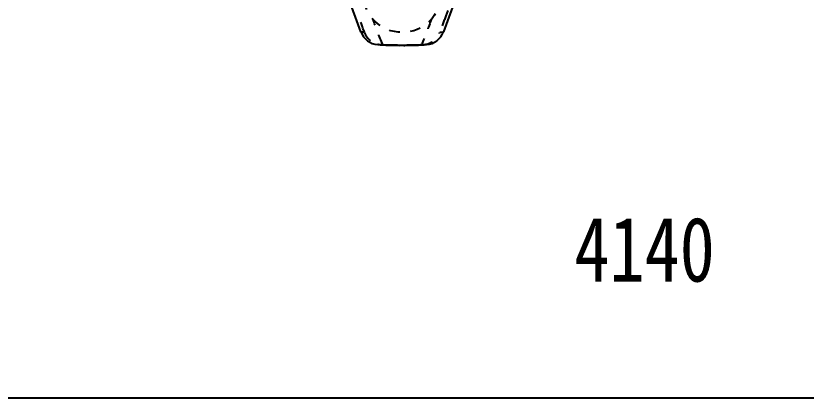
# Model space of a CAD drawing. Header units: millimetres. Extents: x 97 to 1722, y -6063 to 1553.
# Drawn here: x 959.5 to 1082, y -28 to 31.2 of the extents above; entities that cross this region are included whole.
import ezdxf

# ---------------------------------------------------------------- set-up
doc = ezdxf.new("R2010")
doc.units = ezdxf.units.MM
doc.header["$LTSCALE"] = 16.335
doc.linetypes.add('HIDDEN', pattern=[0.2, 0.1, -0.1])
doc.layers.get('0').update_dxf_attribs({"linetype": 'CONTINUOUS'})
doc.layers.add('DEFAULT_2', color=8, linetype='HIDDEN')
doc.styles.get("Standard").update_dxf_attribs({"font": 'txt', "width": 0.8})

msp = doc.modelspace()

# ---------------------------------------------------------------- linework, layer by layer
at = {"color": 7, "linetype": 'Continuous'}
for p, q in [((1012.958, 28.725), (1008.842, 40.032)), ((1029.875, 40.032), (1025.759, 28.724)), ((1019.795, 26.638), (1018.923, 26.638))]:
    msp.add_line(p, q, dxfattribs=at)
msp.add_lwpolyline([(897.688, 261.281), (1248.775, 261.281), (1248.775, -28.006), (897.688, -28.006)], close=True)
for centre, radius, start, end in [((1015.777, 29.751), 3, 199.99315, 266.3377), ((1022.94, 29.751), 3, 273.64792, 339.98542), ((1019.359, 85.648), 59.012, 266.33354, 269.57689), ((1019.358, 85.648), 59.012, 270.42441, 273.66598)]:
    msp.add_arc(centre, radius, start, end, dxfattribs=at)
at = {"layer": 'DEFAULT_2', "color": 8, "linetype": 'HIDDEN'}
for p, q in [((1029.77, 41.238), (1026.121, 31.212)), ((1025.218, 28.692), (1025.759, 28.725)), ((1015.715, 26.749), (1015.585, 26.757)), ((1015.998, 26.732), (1015.715, 26.749)), ((1016.153, 26.723), (1015.998, 26.732)), ((1016.162, 26.722), (1016.153, 26.723)), ((1018.923, 26.638), (1018.615, 26.641)), ((1020.105, 26.641), (1019.799, 26.638)), ((1020.542, 26.648), (1020.105, 26.641)), ((1022.7, 26.731), (1022.555, 26.722)), ((1022.951, 26.746), (1022.7, 26.731)), ((1023.002, 26.749), (1022.951, 26.746)), ((1023.132, 26.757), (1023.002, 26.749))]:
    msp.add_line(p, q, dxfattribs=at)
for points in [[(1018.615, 26.641), (1018.186, 26.648), (1017.833, 26.656), (1017.448, 26.667), (1017.021, 26.683), (1016.538, 26.704), (1015.992, 26.732), (1015.715, 26.749)], [(1023.002, 26.749), (1022.747, 26.734), (1022.199, 26.705), (1021.713, 26.683), (1021.284, 26.668), (1020.897, 26.656), (1020.542, 26.648)]]:
    msp.add_lwpolyline(points, dxfattribs=at)
msp.add_circle((1019.358, 34.636), 6, dxfattribs=at)
for centre, radius, start, end in [((770.138, -57.096), 258.039, 19.41827, 20.01251), ((797.633, -53.986), 233.11, 20.25434, 21.31001), ((1234.333, -51.425), 225.89, 158.67306, 159.76242), ((1275.729, -59.658), 265.634, 159.99601, 160.57325), ((1016.324, 29.727), 3.009, 200.10824, 266.89835), ((1022.393, 29.727), 3.009, 273.10141, 339.89201), ((1019.357, 85.98), 59.343, 266.91372, 267.0753), ((1019.358, 85.636), 59, 267.05634, 272.94357), ((1019.36, 85.98), 59.343, 272.9247, 273.08628)]:
    msp.add_arc(centre, radius, start, end, dxfattribs=at)
msp.add_open_spline([(1012.958, 28.725), (1012.957, 28.727), (1012.956, 28.729), (1012.958, 28.734), (1012.963, 28.729), (1012.967, 28.726), (1012.975, 28.722), (1012.979, 28.729), (1012.983, 28.736), (1012.995, 28.735), (1013.004, 28.728), (1013.015, 28.722), (1013.028, 28.72), (1013.038, 28.726), (1013.049, 28.73), (1013.067, 28.727), (1013.089, 28.715), (1013.118, 28.717), (1013.145, 28.721), (1013.173, 28.713), (1013.2, 28.71), (1013.226, 28.711), (1013.251, 28.707), (1013.274, 28.703), (1013.296, 28.704), (1013.318, 28.704), (1013.337, 28.696), (1013.356, 28.697), (1013.374, 28.702), (1013.389, 28.693), (1013.406, 28.689), (1013.418, 28.7), (1013.433, 28.693), (1013.444, 28.683), (1013.456, 28.688), (1013.463, 28.696), (1013.476, 28.693), (1013.487, 28.683), (1013.497, 28.69), (1013.499, 28.692)], degree=3, knots=[0, 0, 0, 0, 0.0093537, 0.0138328, 0.0219119, 0.0352699, 0.0463407, 0.0582389, 0.072345, 0.0869758, 0.109906, 0.1342868, 0.1535094, 0.1721233, 0.1916212, 0.2142265, 0.2682734, 0.3151302, 0.3616715, 0.413312, 0.4612565, 0.5052386, 0.5490737, 0.5909872, 0.6284133, 0.6647613, 0.7024719, 0.7335168, 0.7618718, 0.7956559, 0.8228524, 0.8453533, 0.8713627, 0.8989589, 0.9164339, 0.9331, 0.9490962, 0.981281, 1, 1, 1, 1], dxfattribs=at)

# ---------------------------------------------------------------- texts
at = {"insert": (1046.038, 0.056), "char_height": 10, "width": 77.51094, "attachment_point": 1}
msp.add_mtext('{\\fSimSun|b0|i0|c134|p2;4140}', dxfattribs=at)

doc.saveas('drawing.dxf')
